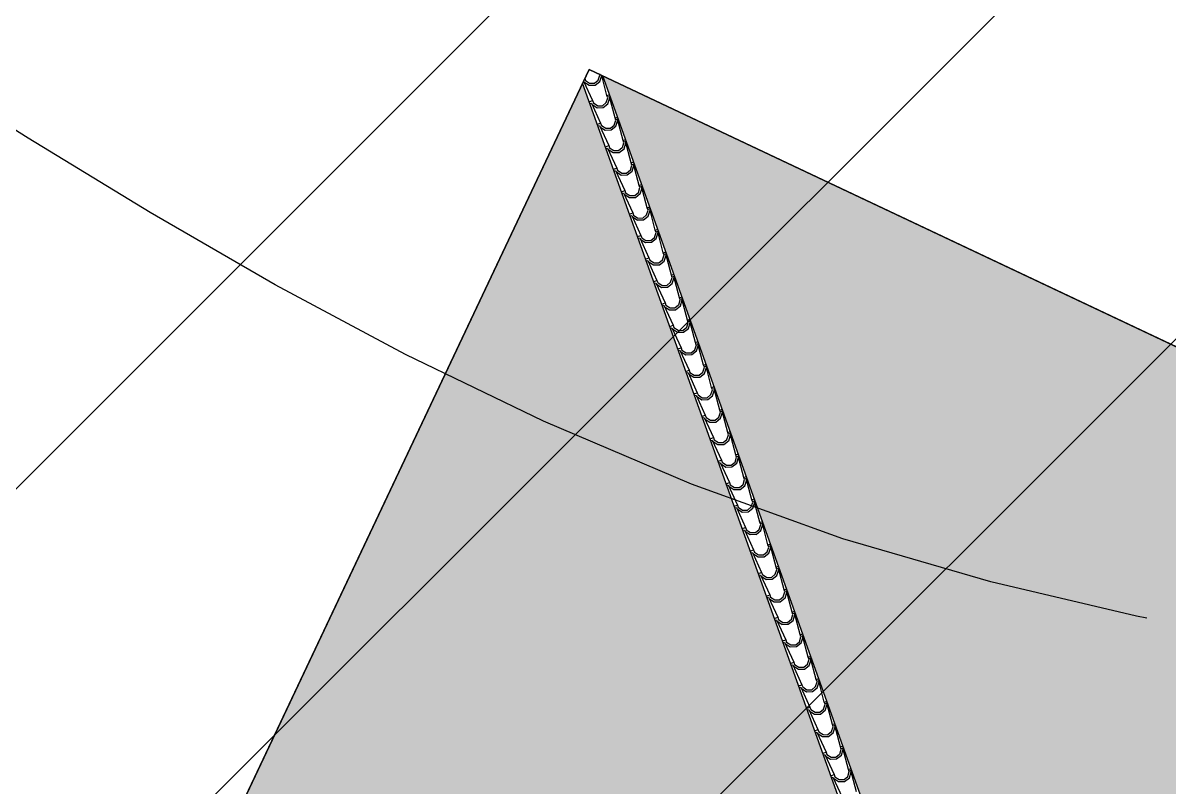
# Model space of a CAD drawing. Header units: millimetres. Extents: x 648844 to 649530, y 1246379 to 1246752.
# Drawn here: x 649095.88 to 649103.91, y 1246518.9 to 1246524.25 of the extents above; entities that cross this region are included whole.
import ezdxf

# ---------------------------------------------------------------- set-up
doc = ezdxf.new("R2010")
doc.units = ezdxf.units.MM
doc.header["$LTSCALE"] = 20
doc.header["$MEASUREMENT"] = 0
doc.layers.get('0').update_dxf_attribs({"linetype": 'CONTINUOUS'})
for name, color, linetype in [('acera', 8, 'CONTINUOUS'), ('CONT-MNR2', 9, 'CONTINUOUS'), ('TECHO', 30, 'CONTINUOUS')]:
    doc.layers.add(name, color=color, linetype=linetype)

# ---------------------------------------------------------------- blocks, each defined once
blk = doc.blocks.new('*U3741')
at = {"layer": 'CONT-MNR2', "elevation": 36, "flags": 128}
blk.add_lwpolyline([(646416.4444, 1246772.2142), (646416.3715, 1246772.2286), (646415.353, 1246772.4689), (646414.3166, 1246772.77), (646413.2558, 1246773.1521), (646412.2209, 1246773.5943), (646411.2552, 1246774.0608), (646410.3426, 1246774.5486), (646409.467, 1246775.0546), (646408.6122, 1246775.5761), (646407.7622, 1246776.1101), (646406.9008, 1246776.6537)], dxfattribs=at)
blk = doc.blocks.new('TEJA45')
at = {"layer": 'TECHO'}
for p, q in [((-3.6606, -0.5992), (-3.7788, -0.5)), ((-3.8545, -0.5756), (-3.7552, -0.6938)), ((-3.7481, -0.6063), (-3.767, -0.6441)), ((-3.7385, -0.6159), (-3.7526, -0.6467)), ((-3.7103, -0.5874), (-3.7481, -0.6063)), ((-3.7078, -0.6018), (-3.7385, -0.6159)), ((-3.6667, -0.5932), (-3.7104, -0.5873)), ((-3.6723, -0.6063), (-3.7078, -0.6016)), ((-3.6607, -0.6181), (-3.6725, -0.6063)), ((-3.6527, -0.5913), (-3.6607, -0.5992)), ((-3.6432, -0.6007), (-3.6607, -0.6181)), ((-3.5425, -0.7174), (-3.6606, -0.6181)), ((-3.7672, -0.644), (-3.7613, -0.6877)), ((-3.7552, -0.6938), (-3.7587, -0.6973)), ((-3.7552, -0.6938), (-3.7457, -0.6843)), ((-3.7528, -0.6467), (-3.7481, -0.6821)), ((-3.7457, -0.7032), (-3.7493, -0.7068)), ((-3.7481, -0.6819), (-3.7363, -0.6938)), ((-3.7363, -0.6938), (-3.7457, -0.7032)), ((-3.7363, -0.6938), (-3.6371, -0.8119)), ((-3.5921, -0.7056), (-3.63, -0.7245)), ((-3.5896, -0.7199), (-3.6203, -0.7341)), ((-3.5485, -0.7113), (-3.5922, -0.7054)), ((-3.5542, -0.7245), (-3.5896, -0.7198)), ((-3.5345, -0.7094), (-3.5425, -0.7174)), ((-3.5251, -0.7189), (-3.5425, -0.7363)), ((-3.649, -0.7621), (-3.6431, -0.8059)), ((-3.6299, -0.7244), (-3.6488, -0.7623)), ((-3.6346, -0.7648), (-3.6299, -0.8003)), ((-3.6203, -0.7341), (-3.6345, -0.7648)), ((-3.6299, -0.8001), (-3.6181, -0.8119)), ((-3.5425, -0.7363), (-3.5543, -0.7245)), ((-3.4243, -0.8355), (-3.5425, -0.7363)), ((-3.637, -0.8119), (-3.6406, -0.8155)), ((-3.637, -0.8119), (-3.6276, -0.8025)), ((-3.6276, -0.8214), (-3.6311, -0.8249)), ((-3.6181, -0.8119), (-3.6276, -0.8214)), ((-3.6182, -0.8119), (-3.5189, -0.9301)), ((-3.5309, -0.8803), (-3.525, -0.924)), ((-3.5118, -0.8426), (-3.5307, -0.8804)), ((-3.5021, -0.8523), (-3.5163, -0.883)), ((-3.474, -0.8237), (-3.5118, -0.8426)), ((-3.4714, -0.8381), (-3.5022, -0.8522)), ((-3.4304, -0.8295), (-3.4741, -0.8236)), ((-3.436, -0.8426), (-3.4715, -0.8379)), ((-3.4243, -0.8544), (-3.4362, -0.8426)), ((-3.4164, -0.8276), (-3.4243, -0.8355)), ((-3.4069, -0.837), (-3.4243, -0.8544)), ((-3.3062, -0.9537), (-3.4243, -0.8544)), ((-3.5189, -0.9301), (-3.5224, -0.9336)), ((-3.5189, -0.9301), (-3.5094, -0.9206)), ((-3.5165, -0.883), (-3.5118, -0.9184)), ((-3.5094, -0.9395), (-3.513, -0.9431)), ((-3.5118, -0.9183), (-3.5, -0.9301)), ((-3.5, -0.9301), (-3.5094, -0.9395)), ((-3.5, -0.9301), (-3.4008, -1.0482)), ((-3.3936, -0.9608), (-3.4125, -0.9986)), ((-3.3558, -0.9419), (-3.3936, -0.9608)), ((-3.3533, -0.9562), (-3.384, -0.9704)), ((-3.3122, -0.9477), (-3.3559, -0.9418)), ((-3.3179, -0.9608), (-3.3533, -0.9561)), ((-3.3062, -0.9726), (-3.318, -0.9608)), ((-3.2982, -0.9457), (-3.3062, -0.9537)), ((-3.2888, -0.9552), (-3.3062, -0.9726)), ((-3.4127, -0.9984), (-3.4068, -1.0422)), ((-3.4007, -1.0482), (-3.3913, -1.0388)), ((-3.3983, -1.0012), (-3.3936, -1.0366)), ((-3.384, -0.9704), (-3.3982, -1.0011)), ((-3.3936, -1.0364), (-3.3818, -1.0482)), ((-3.188, -1.0718), (-3.3062, -0.9726)), ((-3.4007, -1.0482), (-3.4043, -1.0518)), ((-3.3913, -1.0577), (-3.3948, -1.0612)), ((-3.3818, -1.0482), (-3.3913, -1.0577)), ((-3.3818, -1.0482), (-3.2826, -1.1664)), ((-3.2945, -1.1166), (-3.2886, -1.1603)), ((-3.2755, -1.0789), (-3.2944, -1.1167)), ((-3.2802, -1.1193), (-3.2754, -1.1548)), ((-3.2658, -1.0886), (-3.28, -1.1193)), ((-3.2377, -1.06), (-3.2755, -1.0789)), ((-3.2351, -1.0744), (-3.2659, -1.0886)), ((-3.194, -1.0658), (-3.2378, -1.0599)), ((-3.1997, -1.079), (-3.2352, -1.0742)), ((-3.188, -1.0908), (-3.1998, -1.0789)), ((-3.1801, -1.0639), (-3.188, -1.0719)), ((-3.1706, -1.0733), (-3.188, -1.0908)), ((-3.0699, -1.19), (-3.188, -1.0908)), ((-3.2826, -1.1664), (-3.2861, -1.1699)), ((-3.2826, -1.1664), (-3.2731, -1.1569)), ((-3.2731, -1.1758), (-3.2767, -1.1794)), ((-3.2755, -1.1546), (-3.2636, -1.1664)), ((-3.2636, -1.1664), (-3.2731, -1.1758)), ((-3.2637, -1.1664), (-3.1644, -1.2845)), ((-3.1573, -1.1971), (-3.1762, -1.2349)), ((-3.1195, -1.1782), (-3.1573, -1.1971)), ((-3.117, -1.1925), (-3.1477, -1.2067)), ((-3.0759, -1.184), (-3.1196, -1.1781)), ((-3.0816, -1.1971), (-3.117, -1.1924)), ((-3.0699, -1.2089), (-3.0817, -1.1971)), ((-3.0619, -1.182), (-3.0699, -1.19)), ((-3.0524, -1.1915), (-3.0699, -1.2089)), ((-3.1764, -1.2348), (-3.1705, -1.2785)), ((-3.1644, -1.2845), (-3.1549, -1.2751)), ((-3.162, -1.2375), (-3.1573, -1.2729)), ((-3.1477, -1.2067), (-3.1618, -1.2374)), ((-3.1573, -1.2727), (-3.1455, -1.2845)), ((-2.9517, -1.3082), (-3.0699, -1.2089)), ((-3.1644, -1.2845), (-3.168, -1.2881)), ((-3.1549, -1.294), (-3.1585, -1.2976)), ((-3.1455, -1.2845), (-3.1549, -1.294)), ((-3.1455, -1.2845), (-3.0463, -1.4027)), ((-3.0582, -1.3529), (-3.0523, -1.3966)), ((-3.0391, -1.3152), (-3.0581, -1.353)), ((-3.0439, -1.3556), (-3.0391, -1.3911)), ((-3.0295, -1.3249), (-3.0437, -1.3556)), ((-3.0014, -1.2964), (-3.0392, -1.3153)), ((-2.9988, -1.3107), (-3.0295, -1.3249)), ((-2.9577, -1.3021), (-3.0014, -1.2962)), ((-2.9634, -1.3153), (-2.9988, -1.3105)), ((-2.9517, -1.3271), (-2.9635, -1.3153)), ((-2.9437, -1.3002), (-2.9517, -1.3082)), ((-2.9343, -1.3097), (-2.9517, -1.3271)), ((-2.8335, -1.4263), (-2.9517, -1.3271)), ((-3.0462, -1.4027), (-3.0498, -1.4063)), ((-3.0462, -1.4027), (-3.0368, -1.3932)), ((-3.0368, -1.4121), (-3.0403, -1.4157)), ((-3.0391, -1.3909), (-3.0273, -1.4027)), ((-3.0273, -1.4027), (-3.0368, -1.4121)), ((-3.0274, -1.4027), (-2.9281, -1.5209)), ((-2.921, -1.4334), (-2.9399, -1.4712)), ((-2.9114, -1.443), (-2.9255, -1.4738)), ((-2.8832, -1.4145), (-2.921, -1.4334)), ((-2.8807, -1.4288), (-2.9114, -1.443)), ((-2.8396, -1.4203), (-2.8833, -1.4144)), ((-2.8452, -1.4334), (-2.8807, -1.4287)), ((-2.8336, -1.4452), (-2.8454, -1.4334)), ((-2.8256, -1.4184), (-2.8336, -1.4263)), ((-2.8161, -1.4278), (-2.8336, -1.4452)), ((-2.9401, -1.4711), (-2.9342, -1.5148)), ((-2.9281, -1.5209), (-2.9316, -1.5244)), ((-2.9281, -1.5209), (-2.9186, -1.5114)), ((-2.9257, -1.4738), (-2.921, -1.5092)), ((-2.921, -1.509), (-2.9092, -1.5209)), ((-2.9092, -1.5209), (-2.9186, -1.5303)), ((-2.9092, -1.5209), (-2.81, -1.639)), ((-2.7154, -1.5445), (-2.8335, -1.4452)), ((-2.9186, -1.5303), (-2.9222, -1.5339)), ((-2.8219, -1.5892), (-2.816, -1.633)), ((-2.8028, -1.5515), (-2.8217, -1.5894)), ((-2.8075, -1.5919), (-2.8028, -1.6274)), ((-2.7932, -1.5612), (-2.8074, -1.5919)), ((-2.765, -1.5327), (-2.8029, -1.5516)), ((-2.7625, -1.547), (-2.7932, -1.5612)), ((-2.7214, -1.5385), (-2.7651, -1.5325)), ((-2.7271, -1.5516), (-2.7625, -1.5469)), ((-2.7154, -1.5634), (-2.7272, -1.5516)), ((-2.7074, -1.5365), (-2.7154, -1.5445)), ((-2.698, -1.546), (-2.7154, -1.5634)), ((-2.5972, -1.6626), (-2.7154, -1.5634)), ((-2.8099, -1.639), (-2.8135, -1.6426)), ((-2.8099, -1.639), (-2.8005, -1.6296)), ((-2.8005, -1.6485), (-2.804, -1.652)), ((-2.8028, -1.6272), (-2.791, -1.639)), ((-2.791, -1.639), (-2.8005, -1.6485)), ((-2.7911, -1.639), (-2.6918, -1.7572)), ((-2.6847, -1.6697), (-2.7036, -1.7075)), ((-2.675, -1.6794), (-2.6892, -1.7101)), ((-2.6469, -1.6508), (-2.6847, -1.6697)), ((-2.6444, -1.6652), (-2.6751, -1.6793)), ((-2.6032, -1.6566), (-2.647, -1.6507)), ((-2.6089, -1.6697), (-2.6444, -1.665)), ((-2.5972, -1.6815), (-2.6091, -1.6697)), ((-2.5893, -1.6547), (-2.5972, -1.6626)), ((-2.5798, -1.6641), (-2.5972, -1.6815)), ((-2.4791, -1.7808), (-2.5972, -1.6815)), ((-2.7038, -1.7074), (-2.6978, -1.7511)), ((-2.6918, -1.7572), (-2.6953, -1.7607)), ((-2.6918, -1.7572), (-2.6823, -1.7477)), ((-2.6894, -1.7101), (-2.6847, -1.7455)), ((-2.6847, -1.7454), (-2.6729, -1.7572)), ((-2.6729, -1.7572), (-2.6823, -1.7666)), ((-2.6729, -1.7572), (-2.5737, -1.8753)), ((-2.6823, -1.7666), (-2.6859, -1.7702)), ((-2.5856, -1.8256), (-2.5797, -1.8693)), ((-2.5665, -1.7879), (-2.5854, -1.8257)), ((-2.5712, -1.8282), (-2.5665, -1.8637)), ((-2.5569, -1.7975), (-2.5711, -1.8282)), ((-2.5287, -1.769), (-2.5665, -1.7879)), ((-2.5262, -1.7833), (-2.5569, -1.7975)), ((-2.4851, -1.7748), (-2.5288, -1.7689)), ((-2.4908, -1.7879), (-2.5262, -1.7832)), ((-2.4791, -1.7997), (-2.4909, -1.7879)), ((-2.4711, -1.7728), (-2.4791, -1.7808)), ((-2.4617, -1.7823), (-2.4791, -1.7997)), ((-2.3609, -1.899), (-2.4791, -1.7997)), ((-2.5736, -1.8753), (-2.5772, -1.8789)), ((-2.5736, -1.8753), (-2.5642, -1.8659)), ((-2.5642, -1.8848), (-2.5677, -1.8883)), ((-2.5665, -1.8635), (-2.5547, -1.8753)), ((-2.5547, -1.8753), (-2.5642, -1.8848)), ((-2.5547, -1.8753), (-2.4555, -1.9935)), ((-2.4484, -1.906), (-2.4673, -1.9438)), ((-2.4387, -1.9157), (-2.4529, -1.9464)), ((-2.4106, -1.8871), (-2.4484, -1.9061)), ((-2.408, -1.9015), (-2.4388, -1.9157)), ((-2.3669, -1.8929), (-2.4106, -1.887)), ((-2.3726, -1.9061), (-2.4081, -1.9013)), ((-2.3609, -1.9179), (-2.3727, -1.906)), ((-2.3529, -1.891), (-2.3609, -1.899)), ((-2.3435, -1.9004), (-2.3609, -1.9179)), ((-2.2428, -2.0171), (-2.3609, -1.9179)), ((-2.4674, -1.9437), (-2.4615, -1.9874)), ((-2.4554, -1.9935), (-2.459, -1.9971)), ((-2.4554, -1.9935), (-2.446, -1.984)), ((-2.4531, -1.9464), (-2.4483, -1.9819)), ((-2.446, -2.0029), (-2.4496, -2.0065)), ((-2.4484, -1.9817), (-2.4365, -1.9935)), ((-2.4365, -1.9935), (-2.446, -2.0029)), ((-2.4366, -1.9935), (-2.3373, -2.1117)), ((-2.2924, -2.0053), (-2.3302, -2.0242)), ((-2.2488, -2.0111), (-2.2925, -2.0052)), ((-2.3493, -2.0619), (-2.3434, -2.1056)), ((-2.3302, -2.0242), (-2.3491, -2.062)), ((-2.3349, -2.0646), (-2.3302, -2.1)), ((-2.3206, -2.0338), (-2.3348, -2.0645)), ((-2.2899, -2.0196), (-2.3206, -2.0338)), ((-2.2545, -2.0242), (-2.2899, -2.0195)), ((-2.2428, -2.036), (-2.2546, -2.0242)), ((-2.2348, -2.0091), (-2.2428, -2.0171)), ((-2.2253, -2.0186), (-2.2428, -2.036)), ((-2.1246, -2.1353), (-2.2428, -2.036)), ((-2.3373, -2.1116), (-2.3409, -2.1152)), ((-2.3373, -2.1116), (-2.3278, -2.1022)), ((-2.3278, -2.1211), (-2.3314, -2.1247)), ((-2.3302, -2.0998), (-2.3184, -2.1116)), ((-2.3184, -2.1116), (-2.3278, -2.1211)), ((-2.3184, -2.1117), (-2.2192, -2.2298)), ((-2.212, -2.1423), (-2.2309, -2.1801)), ((-2.2024, -2.152), (-2.2166, -2.1827)), ((-2.1743, -2.1235), (-2.2121, -2.1424)), ((-2.1717, -2.1378), (-2.2024, -2.152)), ((-2.1306, -2.1292), (-2.1743, -2.1233)), ((-2.1363, -2.1424), (-2.1717, -2.1377)), ((-2.1246, -2.1542), (-2.1364, -2.1424)), ((-2.1166, -2.1273), (-2.1246, -2.1353)), ((-2.1072, -2.1368), (-2.1246, -2.1542)), ((-2.0064, -2.2534), (-2.1246, -2.1542)), ((-2.2311, -2.18), (-2.2252, -2.2238)), ((-2.2191, -2.2298), (-2.2227, -2.2334)), ((-2.2191, -2.2298), (-2.2097, -2.2203)), ((-2.2168, -2.1827), (-2.212, -2.2182)), ((-2.2097, -2.2393), (-2.2132, -2.2428)), ((-2.212, -2.218), (-2.2002, -2.2298)), ((-2.2002, -2.2298), (-2.2097, -2.2393)), ((-2.2003, -2.2298), (-2.101, -2.348)), ((-2.0561, -2.2416), (-2.0939, -2.2605)), ((-2.0124, -2.2474), (-2.0562, -2.2415)), ((-1.9985, -2.2455), (-2.0064, -2.2534)), ((-2.113, -2.2982), (-2.1071, -2.3419)), ((-2.0939, -2.2605), (-2.1128, -2.2983)), ((-2.0986, -2.3009), (-2.0939, -2.3363)), ((-2.0843, -2.2701), (-2.0984, -2.3009)), ((-2.0536, -2.2559), (-2.0843, -2.2701)), ((-2.0181, -2.2605), (-2.0536, -2.2558)), ((-2.0064, -2.2723), (-2.0183, -2.2605)), ((-1.989, -2.2549), (-2.0064, -2.2723)), ((-1.8883, -2.3716), (-2.0064, -2.2723)), ((-2.101, -2.348), (-2.1045, -2.3515)), ((-2.101, -2.348), (-2.0915, -2.3385)), ((-2.0915, -2.3574), (-2.0951, -2.361)), ((-2.0939, -2.3361), (-2.0821, -2.348)), ((-2.0821, -2.348), (-2.0915, -2.3574)), ((-2.0821, -2.348), (-1.9829, -2.4661)), ((-1.9757, -2.3786), (-1.9946, -2.4165)), ((-1.9661, -2.3883), (-1.9803, -2.419)), ((-1.9379, -2.3598), (-1.9758, -2.3787)), ((-1.9354, -2.3741), (-1.9661, -2.3883)), ((-1.8943, -2.3656), (-1.938, -2.3597)), ((-1.9, -2.3787), (-1.9354, -2.374)), ((-1.8883, -2.3905), (-1.9001, -2.3787)), ((-1.8803, -2.3636), (-1.8883, -2.3716)), ((-1.8709, -2.3731), (-1.8883, -2.3905)), ((-1.7701, -2.4897), (-1.8883, -2.3905)), ((-1.9948, -2.4163), (-1.9889, -2.4601)), ((-1.9828, -2.4661), (-1.9864, -2.4697)), ((-1.9828, -2.4661), (-1.9734, -2.4567)), ((-1.9804, -2.419), (-1.9757, -2.4545)), ((-1.9734, -2.4756), (-1.9769, -2.4791)), ((-1.9757, -2.4543), (-1.9639, -2.4661)), ((-1.9639, -2.4661), (-1.9734, -2.4756)), ((-1.964, -2.4661), (-1.8647, -2.5843)), ((-1.8198, -2.4779), (-1.8576, -2.4968)), ((-1.7761, -2.4837), (-1.8199, -2.4778)), ((-1.7622, -2.4818), (-1.7701, -2.4897)), ((-1.8766, -2.5345), (-1.8707, -2.5782)), ((-1.8576, -2.4968), (-1.8765, -2.5346)), ((-1.8623, -2.5372), (-1.8576, -2.5726)), ((-1.8479, -2.5064), (-1.8621, -2.5372)), ((-1.8173, -2.4923), (-1.848, -2.5064)), ((-1.7818, -2.4969), (-1.8173, -2.4921)), ((-1.7701, -2.5087), (-1.7819, -2.4968)), ((-1.7527, -2.4912), (-1.7701, -2.5087)), ((-1.652, -2.6079), (-1.7701, -2.5086)), ((-1.8647, -2.5843), (-1.8682, -2.5878)), ((-1.8647, -2.5843), (-1.8552, -2.5748)), ((-1.8552, -2.5937), (-1.8588, -2.5973)), ((-1.8576, -2.5725), (-1.8458, -2.5843)), ((-1.8458, -2.5843), (-1.8552, -2.5937)), ((-1.8458, -2.5843), (-1.7465, -2.7024)), ((-1.7394, -2.615), (-1.7583, -2.6528)), ((-1.7298, -2.6246), (-1.744, -2.6553)), ((-1.7016, -2.5961), (-1.7394, -2.615)), ((-1.6991, -2.6104), (-1.7298, -2.6246)), ((-1.658, -2.6019), (-1.7017, -2.596)), ((-1.6637, -2.615), (-1.6991, -2.6103)), ((-1.652, -2.6268), (-1.6638, -2.615)), ((-1.644, -2.5999), (-1.652, -2.6079)), ((-1.6346, -2.6094), (-1.652, -2.6268)), ((-1.5338, -2.7261), (-1.652, -2.6268)), ((-1.7585, -2.6527), (-1.7526, -2.6964)), ((-1.7465, -2.7024), (-1.7501, -2.706)), ((-1.7465, -2.7024), (-1.737, -2.693)), ((-1.7441, -2.6553), (-1.7394, -2.6908)), ((-1.737, -2.7119), (-1.7406, -2.7154)), ((-1.7394, -2.6906), (-1.7276, -2.7024)), ((-1.7276, -2.7024), (-1.737, -2.7119)), ((-1.7276, -2.7024), (-1.6284, -2.8206)), ((-1.5835, -2.7142), (-1.6213, -2.7332)), ((-1.5398, -2.72), (-1.5835, -2.7141)), ((-1.5258, -2.7181), (-1.5338, -2.7261)), ((-1.5164, -2.7275), (-1.5338, -2.745)), ((-1.6403, -2.7708), (-1.6344, -2.8145)), ((-1.6213, -2.7331), (-1.6402, -2.7709)), ((-1.626, -2.7735), (-1.6212, -2.8089)), ((-1.6116, -2.7428), (-1.6258, -2.7735)), ((-1.5809, -2.7286), (-1.6117, -2.7427)), ((-1.5455, -2.7332), (-1.581, -2.7284)), ((-1.5338, -2.745), (-1.5456, -2.7332)), ((-1.4157, -2.8442), (-1.5338, -2.745)), ((-1.6283, -2.8206), (-1.6319, -2.8242)), ((-1.6283, -2.8206), (-1.6189, -2.8111)), ((-1.6189, -2.83), (-1.6225, -2.8336)), ((-1.6213, -2.8088), (-1.6094, -2.8206)), ((-1.6094, -2.8206), (-1.6189, -2.83)), ((-1.6095, -2.8206), (-1.5102, -2.9388)), ((-1.5031, -2.8513), (-1.522, -2.8891)), ((-1.4935, -2.8609), (-1.5077, -2.8916)), ((-1.4653, -2.8324), (-1.5031, -2.8513)), ((-1.4628, -2.8467), (-1.4935, -2.8609)), ((-1.4217, -2.8382), (-1.4654, -2.8323)), ((-1.4274, -2.8513), (-1.4628, -2.8466)), ((-1.4157, -2.8631), (-1.4275, -2.8513)), ((-1.4077, -2.8362), (-1.4157, -2.8442)), ((-1.3982, -2.8457), (-1.4157, -2.8631)), ((-1.2975, -2.9624), (-1.4157, -2.8631)), ((-1.5222, -2.889), (-1.5163, -2.9327)), ((-1.5102, -2.9387), (-1.5138, -2.9423)), ((-1.5102, -2.9387), (-1.5007, -2.9293)), ((-1.5078, -2.8917), (-1.5031, -2.9271)), ((-1.5007, -2.9482), (-1.5043, -2.9518)), ((-1.5031, -2.9269), (-1.4913, -2.9387)), ((-1.4913, -2.9387), (-1.5007, -2.9482)), ((-1.4913, -2.9388), (-1.3921, -3.0569)), ((-1.3472, -2.9506), (-1.385, -2.9695)), ((-1.3446, -2.9649), (-1.3754, -2.9791)), ((-1.3035, -2.9564), (-1.3472, -2.9504)), ((-1.3092, -2.9695), (-1.3447, -2.9648)), ((-1.2895, -2.9544), (-1.2975, -2.9624)), ((-1.2801, -2.9639), (-1.2975, -2.9813)), ((-1.404, -3.0071), (-1.3981, -3.0509)), ((-1.3849, -2.9694), (-1.4038, -3.0072)), ((-1.392, -3.0569), (-1.3826, -3.0474)), ((-1.3897, -3.0098), (-1.3849, -3.0453)), ((-1.3753, -2.9791), (-1.3895, -3.0098)), ((-1.3849, -3.0451), (-1.3731, -3.0569)), ((-1.2975, -2.9813), (-1.3093, -2.9695)), ((-1.1793, -3.0805), (-1.2975, -2.9813)), ((-1.392, -3.0569), (-1.3956, -3.0605)), ((-1.3826, -3.0664), (-1.3861, -3.0699)), ((-1.3731, -3.0569), (-1.3826, -3.0664)), ((-1.3732, -3.0569), (-1.2739, -3.1751)), ((-1.2858, -3.1253), (-1.2799, -3.169)), ((-1.2668, -3.0876), (-1.2857, -3.1254)), ((-1.2715, -3.128), (-1.2668, -3.1634)), ((-1.2572, -3.0972), (-1.2713, -3.128)), ((-1.229, -3.0687), (-1.2668, -3.0876)), ((-1.2265, -3.083), (-1.2572, -3.0972)), ((-1.1853, -3.0745), (-1.2291, -3.0686)), ((-1.191, -3.0876), (-1.2265, -3.0829)), ((-1.1793, -3.0994), (-1.1912, -3.0876)), ((-1.1714, -3.0726), (-1.1793, -3.0805)), ((-1.1619, -3.082), (-1.1793, -3.0994)), ((-1.0612, -3.1987), (-1.1793, -3.0994)), ((-1.2739, -3.1751), (-1.2774, -3.1786)), ((-1.2739, -3.1751), (-1.2644, -3.1656)), ((-1.2644, -3.1845), (-1.268, -3.1881)), ((-1.2668, -3.1632), (-1.255, -3.1751)), ((-1.255, -3.1751), (-1.2644, -3.1845)), ((-1.255, -3.1751), (-1.1558, -3.2932)), ((-1.1486, -3.2058), (-1.1675, -3.2436)), ((-1.1108, -3.1869), (-1.1486, -3.2058)), ((-1.1083, -3.2012), (-1.139, -3.2154)), ((-1.0672, -3.1927), (-1.1109, -3.1868)), ((-1.0729, -3.2058), (-1.1083, -3.2011)), ((-1.0612, -3.2176), (-1.073, -3.2058)), ((-1.0532, -3.1907), (-1.0612, -3.1987)), ((-1.0438, -3.2002), (-1.0612, -3.2176)), ((-1.1677, -3.2435), (-1.1618, -3.2872)), ((-1.1557, -3.2932), (-1.1463, -3.2838)), ((-1.1533, -3.2461), (-1.1486, -3.2816)), ((-1.139, -3.2154), (-1.1532, -3.2461)), ((-1.1486, -3.2814), (-1.1368, -3.2932)), ((-0.943, -3.3168), (-1.0612, -3.2176)), ((-1.1557, -3.2932), (-1.1593, -3.2968)), ((-1.1463, -3.3027), (-1.1498, -3.3062)), ((-1.1368, -3.2932), (-1.1463, -3.3027)), ((-1.1369, -3.2932), (-1.0376, -3.4114)), ((-1.0495, -3.3616), (-1.0436, -3.4053)), ((-1.0305, -3.3239), (-1.0494, -3.3617)), ((-1.0352, -3.3643), (-1.0305, -3.3997)), ((-1.0209, -3.3335), (-1.035, -3.3643)), ((-0.9927, -3.305), (-1.0305, -3.3239)), ((-0.9902, -3.3193), (-1.0209, -3.3335)), ((-0.949, -3.3108), (-0.9927, -3.3049)), ((-0.9547, -3.324), (-0.9902, -3.3192)), ((-0.943, -3.3358), (-0.9548, -3.3239)), ((-0.9351, -3.3089), (-0.943, -3.3168)), ((-0.9256, -3.3183), (-0.943, -3.3358)), ((-0.8249, -3.435), (-0.943, -3.3358)), ((-1.0376, -3.4114), (-1.0411, -3.4149)), ((-1.0376, -3.4114), (-1.0281, -3.4019)), ((-1.0281, -3.4208), (-1.0317, -3.4244)), ((-1.0305, -3.3996), (-1.0187, -3.4114)), ((-1.0187, -3.4114), (-1.0281, -3.4208)), ((-1.0187, -3.4114), (-0.9194, -3.5295)), ((-0.9123, -3.4421), (-0.9312, -3.4799)), ((-0.8745, -3.4232), (-0.9123, -3.4421)), ((-0.872, -3.4375), (-0.9027, -3.4517)), ((-0.8309, -3.429), (-0.8746, -3.4231)), ((-0.8366, -3.4421), (-0.872, -3.4374)), ((-0.8249, -3.4539), (-0.8367, -3.4421)), ((-0.8169, -3.427), (-0.8249, -3.435)), ((-0.8074, -3.4365), (-0.8249, -3.4539)), ((-0.9314, -3.4798), (-0.9255, -3.5235)), ((-0.9194, -3.5295), (-0.923, -3.5331)), ((-0.9194, -3.5295), (-0.9099, -3.5201)), ((-0.917, -3.4824), (-0.9123, -3.5179)), ((-0.9027, -3.4517), (-0.9169, -3.4824)), ((-0.9123, -3.5177), (-0.9005, -3.5295)), ((-0.9005, -3.5295), (-0.9099, -3.539)), ((-0.9005, -3.5295), (-0.8013, -3.6477)), ((-0.7067, -3.5532), (-0.8249, -3.4539)), ((-0.9099, -3.539), (-0.9135, -3.5426)), ((-0.8132, -3.5979), (-0.8073, -3.6417)), ((-0.7942, -3.5602), (-0.8131, -3.598)), ((-0.7989, -3.6006), (-0.7941, -3.636)), ((-0.7845, -3.5699), (-0.7987, -3.6006)), ((-0.7564, -3.5414), (-0.7942, -3.5603)), ((-0.7538, -3.5557), (-0.7846, -3.5698)), ((-0.7127, -3.5471), (-0.7564, -3.5412)), ((-0.7184, -3.5603), (-0.7539, -3.5555)), ((-0.7067, -3.5721), (-0.7185, -3.5603)), ((-0.6987, -3.5452), (-0.7067, -3.5532)), ((-0.6893, -3.5546), (-0.7067, -3.5721)), ((-0.5885, -3.6713), (-0.7067, -3.5721)), ((-0.8012, -3.6477), (-0.8048, -3.6513)), ((-0.8012, -3.6477), (-0.7918, -3.6382)), ((-0.7918, -3.6571), (-0.7954, -3.6607)), ((-0.7942, -3.6359), (-0.7823, -3.6477)), ((-0.7823, -3.6477), (-0.7918, -3.6571)), ((-0.7824, -3.6477), (-0.6831, -3.7659)), ((-0.676, -3.6784), (-0.6949, -3.7162)), ((-0.6664, -3.688), (-0.6806, -3.7187)), ((-0.6382, -3.6595), (-0.676, -3.6784)), ((-0.6357, -3.6738), (-0.6664, -3.688)), ((-0.5945, -3.6653), (-0.6383, -3.6594)), ((-0.6003, -3.6784), (-0.6357, -3.6737)), ((-0.5886, -3.6902), (-0.6004, -3.6784)), ((-0.5806, -3.6633), (-0.5886, -3.6713)), ((-0.5711, -3.6728), (-0.5886, -3.6902)), ((-0.4704, -3.7895), (-0.5885, -3.6902)), ((-0.6951, -3.7161), (-0.6891, -3.7598)), ((-0.6831, -3.7658), (-0.6867, -3.7694)), ((-0.6831, -3.7658), (-0.6736, -3.7564)), ((-0.6807, -3.7188), (-0.676, -3.7542)), ((-0.676, -3.754), (-0.6642, -3.7658)), ((-0.6642, -3.7658), (-0.6736, -3.7753)), ((-0.6642, -3.7659), (-0.565, -3.884)), ((-0.6736, -3.7753), (-0.6772, -3.7789)), ((-0.5769, -3.8342), (-0.571, -3.878)), ((-0.5578, -3.7965), (-0.5767, -3.8344)), ((-0.5626, -3.8369), (-0.5578, -3.8724)), ((-0.5482, -3.8062), (-0.5624, -3.8369)), ((-0.52, -3.7777), (-0.5579, -3.7966)), ((-0.5175, -3.792), (-0.5483, -3.8062)), ((-0.4764, -3.7835), (-0.5201, -3.7776)), ((-0.4821, -3.7966), (-0.5176, -3.7919)), ((-0.4704, -3.8084), (-0.4822, -3.7966)), ((-0.4624, -3.7815), (-0.4704, -3.7895)), ((-0.453, -3.791), (-0.4704, -3.8084)), ((-0.3522, -3.9076), (-0.4704, -3.8084)), ((-0.5649, -3.884), (-0.5685, -3.8876)), ((-0.5649, -3.884), (-0.5555, -3.8746)), ((-0.5555, -3.8935), (-0.559, -3.897)), ((-0.5578, -3.8722), (-0.546, -3.884)), ((-0.546, -3.884), (-0.5555, -3.8935)), ((-0.5461, -3.884), (-0.4468, -4.0022)), ((-0.4397, -3.9147), (-0.4586, -3.9525)), ((-0.4301, -3.9243), (-0.4443, -3.955)), ((-0.4019, -3.8958), (-0.4397, -3.9147)), ((-0.3994, -3.9101), (-0.4301, -3.9243)), ((-0.3582, -3.9016), (-0.402, -3.8957)), ((-0.364, -3.9147), (-0.3994, -3.91)), ((-0.3522, -3.9265), (-0.3641, -3.9147)), ((-0.3443, -3.8997), (-0.3522, -3.9076)), ((-0.3348, -3.9091), (-0.3522, -3.9265)), ((-0.2341, -4.0258), (-0.3522, -3.9265)), ((-0.4587, -3.9524), (-0.4528, -3.9961)), ((-0.4468, -4.0022), (-0.4503, -4.0057)), ((-0.4468, -4.0022), (-0.4373, -3.9927)), ((-0.4444, -3.9551), (-0.4397, -3.9905)), ((-0.4373, -4.0116), (-0.4409, -4.0152)), ((-0.4397, -3.9903), (-0.4279, -4.0022)), ((-0.4279, -4.0022), (-0.4373, -4.0116)), ((-0.4279, -4.0022), (-0.3287, -4.1203)), ((-0.3406, -4.0706), (-0.3347, -4.1143)), ((-0.3215, -4.0329), (-0.3404, -4.0707)), ((-0.3262, -4.0732), (-0.3215, -4.1087)), ((-0.3119, -4.0425), (-0.3261, -4.0732)), ((-0.2837, -4.014), (-0.3215, -4.0329)), ((-0.2812, -4.0283), (-0.3119, -4.0425)), ((-0.2401, -4.0198), (-0.2838, -4.0139)), ((-0.2458, -4.0329), (-0.2812, -4.0282)), ((-0.2341, -4.0447), (-0.2459, -4.0329)), ((-0.2261, -4.0178), (-0.2341, -4.0258)), ((-0.2167, -4.0273), (-0.2341, -4.0447)), ((-0.1159, -4.144), (-0.2341, -4.0447)), ((-0.3286, -4.1203), (-0.3322, -4.1239)), ((-0.3286, -4.1203), (-0.3192, -4.1109)), ((-0.3192, -4.1298), (-0.3227, -4.1333)), ((-0.3215, -4.1085), (-0.3097, -4.1203)), ((-0.3097, -4.1203), (-0.3192, -4.1298)), ((-0.3097, -4.1203), (-0.2105, -4.2385)), ((-0.2034, -4.151), (-0.2223, -4.1888)), ((-0.1938, -4.1606), (-0.2079, -4.1914)), ((-0.1656, -4.1321), (-0.2034, -4.151)), ((-0.1631, -4.1464), (-0.1938, -4.1606)), ((-0.1219, -4.1379), (-0.1656, -4.132)), ((-0.1276, -4.1511), (-0.1631, -4.1463)), ((-0.1159, -4.1629), (-0.1277, -4.151)), ((-0.108, -4.136), (-0.1159, -4.144)), ((-0.0985, -4.1454), (-0.1159, -4.1629)), ((0, -4.2602), (-0.1159, -4.1629)), ((-0.2224, -4.1887), (-0.2165, -4.2324)), ((-0.2105, -4.2385), (-0.214, -4.242)), ((-0.2105, -4.2385), (-0.201, -4.229)), ((-0.2081, -4.1914), (-0.2034, -4.2268)), ((-0.201, -4.2479), (-0.2046, -4.2515)), ((-0.2034, -4.2267), (-0.1915, -4.2385)), ((-0.1915, -4.2385), (-0.201, -4.2479)), ((-0.1916, -4.2385), (-0.0979, -4.35)), ((-0.0474, -4.2503), (-0.0852, -4.2692)), ((-0.0038, -4.2561), (-0.0475, -4.2502)), ((-0.1043, -4.3069), (-0.0984, -4.35)), ((-0.0852, -4.2692), (-0.1041, -4.307)), ((-0.0899, -4.3095), (-0.0852, -4.345)), ((-0.0756, -4.2788), (-0.0898, -4.3095)), ((-0.0449, -4.2646), (-0.0756, -4.2788)), ((-0.0095, -4.2692), (-0.0449, -4.2645)), ((0, -4.2788), (-0.0096, -4.2692)), ((-0.0857, -4.35), (-0.0828, -4.3472)), ((-0.0852, -4.3448), (-0.08, -4.35))]:
    blk.add_line(p, q, dxfattribs=at)

msp = doc.modelspace()

# ---------------------------------------------------------------- hatches: boundary and pattern name
h = msp.add_hatch()
h.set_pattern_fill('ANSI31', color=2, scale=20, style=0)
h.set_pattern_definition([(45, (-526.4316, -3378.368), (-1.767766953, 1.767766953), [])])
edge = h.paths.add_edge_path()
edge.add_line((649057.852, 1246574.7319), (649143.484, 1246525.3958))
edge.add_line((649021.465, 1246521.5209), (649057.852, 1246574.7319))
edge.add_line((649021.465, 1246521.5209), (649126.013, 1246470.8281))
edge.add_line((649143.484, 1246525.3958), (649148.0277, 1246486.9042))
h.paths.add_polyline_path([(649085.833, 1246502.1033), (649115.3071, 1246502.1033), (649115.3071, 1246507.5291), (649085.833, 1246507.5291)], flags=24)
at = {"layer": 'acera'}
h = msp.add_hatch(dxfattribs=at)
h.set_pattern_fill('PETRA11', color=254, scale=7, style=0, pattern_type=2)
h.set_pattern_definition([(0, (2687.656, -252.1344), (7, 7), [2.1, -2.45, 0.35, -2.1]), (0, (2690.456, -250.7344), (7, 7), [0.35, -1.75, 1.4, -3.5]), (0, (2691.506, -250.3844), (7, 7), [0.35, -6.65]), (0, (2688.356, -250.0344), (7, 7), [1.4, -5.6]), (0, (2687.656, -249.3344), (7, 7), [0.7, -6.3]), (0, (2692.556, -248.6344), (7, 7), [0.7, -0.35, 0.35, -5.6]), (0, (2689.756, -248.2844), (7, 7), [1.05, -5.95]), (0, (2688.006, -247.5844), (7, 7), [0.7, -6.3]), (0, (2690.806, -246.8844), (7, 7), [0.35, -2.1, 1.05, -3.5]), (0, (2689.406, -246.5344), (7, 7), [0.7, -6.3]), (0, (2691.856, -246.1844), (7, 7), [0.7, -6.3]), (0, (2690.456, -245.8344), (7, 7), [0.7, -6.3]), (0, (2693.256, -245.4844), (7, 7), [0.7, -6.3]), (90, (2687.306, -252.1344), (-7, 7), [1.4, -0.35, 0.7, -2.8, 1.4, -0.35]), (90, (2687.656, -247.5844), (-7, 7), [0.35, -6.65]), (90, (2688.706, -249.6844), (-7, 7), [0.7, -1.4, 0.35, -4.55]), (90, (2689.056, -248.6344), (-7, 7), [0.7, -1.4, 1.05, -3.85]), (90, (2690.106, -250.3844), (-7, 7), [0.35, -3.5, 0.7, -0.35, 0.7, -1.4]), (90, (2690.456, -251.0844), (-7, 7), [0.35, -6.65]), (90, (2691.156, -248.9844), (-7, 7), [0.35, -0.35, 1.05, -5.25]), (90, (2691.506, -250.0344), (-7, 7), [0.7, -2.8, 0.35, -0.35, 0.35, -2.45]), (90, (2692.206, -251.7844), (-7, 7), [1.05, -5.95]), (90, (2692.906, -246.5344), (-7, 7), [0.35, -0.35, 0.35, -5.95]), (90, (2693.256, -248.2844), (-7, 7), [1.05, -5.95]), (90, (2694.131, -248.8094), (-7, 7), [0.35, -6.65]), (45, (2689.756, -252.1344), (8e-16, 7), [0.49497, -9.404524937]), (45, (2689.056, -245.4844), (8e-16, 7), [0.49497, -1.48491, 1.48491, -6.434704937]), (45, (2689.756, -246.5344), (8e-16, 7), [0.98994, -2.4748738, 0.49497, -5.939711137]), (45, (2691.156, -246.8844), (8e-16, 7), [0.98994, -3.464825, 0.49497, -4.949759937]), (45, (2688.356, -250.0344), (8e-16, 7), [0.49497, -9.404524937]), (45, (2690.106, -250.0344), (8e-16, 7), [1.484924, -8.414570937]), (45, (2691.506, -249.3344), (8e-16, 7), [0.49497, -2.969848, 0.49497, -5.939706937]), (45, (2692.556, -248.6344), (8e-16, 7), [0.98994, -8.909554937]), (45, (2693.956, -248.6344), (8e-16, 7), [0.98994, -8.909554937]), (45, (2693.956, -250.7344), (8e-16, 7), [0.49497, -9.404524937]), (45, (2693.256, -247.2344), (8e-16, 7), [0.49497, -9.404524937]), (45, (2692.556, -246.1844), (8e-16, 7), [0.49497, -9.404524937]), (45, (2693.956, -245.4844), (8e-16, 7), [0.49497, -9.404524937]), (45, (2687.306, -245.4844), (8e-16, 7), [0.49497, -9.404524937]), (45, (2690.806, -248.2844), (8e-16, 7), [0.49497, -9.404524937]), (45, (2691.506, -245.4844), (8e-16, 7), [0.49497, -3.464825, 0.49497, -5.444729937]), (45, (2688.356, -249.3344), (8e-16, 7), [0.98994, -8.909554937]), (45, (2688.356, -247.5844), (8e-16, 7), [1.48491, -8.414584937]), (135, (2687.656, -249.3344), (-7, 8e-16), [0.74249, -9.157004937]), (135, (2691.506, -249.6844), (-7, 8e-16), [0.49497, -9.404524937]), (135, (2693.606, -248.6344), (-7, 8e-16), [0.49497, -9.404524937]), (135, (2691.156, -247.2344), (-7, 8e-16), [0.49497, -9.404524937]), (135, (2691.506, -246.1844), (-7, 8e-16), [0.49497, -9.404524937]), (135, (2690.456, -245.8344), (-7, 8e-16), [0.49497, -9.404524937]), (135, (2691.856, -246.1844), (-7, 8e-16), [0.49497, -9.404524937]), (135, (2687.656, -250.3844), (-7, 8e-16), [0.49497, -9.404524937]), (135, (2689.056, -247.9344), (-7, 8e-16), [0.49497, -9.404524937]), (135, (2689.056, -250.0344), (-7, 8e-16), [0.98994, -8.909554937]), (135, (2690.456, -250.7344), (-7, 8e-16), [0.98994, -8.909554937]), (135, (2693.256, -246.8844), (-7, 8e-16), [0.98994, -8.909554937]), (135, (2691.156, -248.6344), (-7, 8e-16), [0.49497, -9.404524937]), (135, (2692.206, -250.7344), (-7, 8e-16), [0.98994, -5.939696, 0.49497, -2.474888937]), (135, (2688.006, -247.5844), (-7, 8e-16), [0.98994, -1.9798989, 0.98994, -5.939716037]), (135, (2687.306, -251.4344), (-7, 8e-16), [0.9898, -2.4752, 0.9898, -2.4752, 0.4949, -2.474594937]), (26.56505118, (2689.7562, -250.0344), (7, 4e-10), [1.5652, -0.7826, 0.7826, -12.522075839]), (26.56505118, (2690.8062, -245.8344), (7, 4e-10), [1.5652, -14.08727584]), (26.56505118, (2690.8062, -250.7344), (7, 4e-10), [0.7826, -14.86987584]), (26.56505118, (2687.6562, -250.3844), (7, 4e-10), [0.7826, -14.86987584]), (26.56505118, (2689.0562, -248.6344), (7, 4e-10), [0.7826, -14.86987584]), (26.56505118, (2687.6562, -247.9344), (7, 4e-10), [0.7826, -14.86987584]), (63.43494882, (2688.7062, -247.2344), (4e-10, 7), [0.7826, -14.86987584]), (63.43494882, (2691.1562, -247.2344), (4e-10, 7), [0.7826, -14.86987584]), (63.43494882, (2691.8562, -252.1344), (4e-10, 7), [0.7826, -14.86987584]), (63.43494882, (2687.3062, -248.2844), (4e-10, 7), [0.7826, -14.86987584]), (63.43494882, (2690.1062, -251.7844), (4e-10, 7), [0.7826, -5.4782, 0.7826, -8.609075839]), (116.56505118, (2689.0562, -245.8344), (-4e-10, 7), [0.7826, -14.86987584]), (116.56505118, (2693.2562, -247.2344), (-4e-10, 7), [0.7826, -14.86987584]), (116.56505118, (2690.1062, -245.8344), (-4e-10, 7), [0.7826, -14.86987584]), (116.56505118, (2687.3062, -249.6844), (-4e-10, 7), [0.7826, -14.86987584]), (153.43494882, (2692.5562, -250.7344), (-7, 4e-10), [0.7826, -14.86987584]), (153.43494882, (2693.9562, -248.9844), (-7, 4e-10), [0.7826, -14.86987584]), (153.43494882, (2689.7562, -248.2844), (-7, 4e-10), [0.7826, -14.86987584]), (153.43494882, (2690.8062, -246.8844), (-7, 4e-10), [0.7826, -14.86987584]), (153.43494882, (2693.2562, -245.4844), (-7, 4e-10), [0.7826, -14.86987584]), (153.43494882, (2688.3562, -252.1344), (-7, 4e-10), [1.1739, -14.47857584])])
edge = h.paths.add_edge_path()
edge.add_arc((649102.1199, 1246510.6522), 20.407, 78.1162, 136.98552)
edge.add_line((649087.1986, 1246524.5736), (649088.8754, 1246523.0112))
edge.add_arc((649102.0997, 1246510.6893), 18.0751, 76.49013, 137.02313, ccw=False)
edge.add_line((649106.3222, 1246528.2643), (649106.3222, 1246530.6219))
at = {"layer": 'TECHO'}
h = msp.add_hatch(dxfattribs=at)
h.set_pattern_fill('SPANTILE', color=254, scale=0.205, angle=393.89264, style=0, pattern_type=2)
h.set_pattern_definition([(149.739326, (649061.226669, 1246558.2383), (2.1366304513, -1.2362991728), [0.18931176, -4.5434808]), (244.70903, (649061.06315, 1246558.3337), (-0.2729299, -0.09777156), [0.0164, -0.1886]), (64.70903, (649060.96075, 1246558.15536), (0.2729299, 0.09777156), [0.0574, -0.1476]), (334.70903, (649060.98527, 1246558.20725), (0.09777156, -0.2729299), [0.0205, -0.1845]), (154.70903, (649061.05985, 1246558.31712), (-0.09777156, 0.2729299), [0.0205, -0.1845]), (64.70903, (649061.04132, 1246558.32588), (0.2729299, 0.09777156), [0.0164, -0.1886]), (64.70903, (649060.97557, 1246558.14835), (0.2729299, 0.09777156), [0.041, -0.164]), (339.678726, (649060.993089, 1246558.18542), (2.311787257, -0.865600952), [0.18931176, -4.5434808]), (12.012926, (649061.0023565, 1246558.1810415), (-4.289492157, -0.9207100335), [0.05412164, -5.35803375]), (46.27413, (649061.05529, 1246558.192306), (0.36050879, 0.2831225), [0.0518613, -0.5964055]), (83.14393, (649061.09114, 1246558.229784), (0.01019206, -0.45828055), [0.0518613, -0.5964055]), (117.405126, (649061.097331, 1246558.281274), (-2.0124363595, 3.8984034976), [0.05412164, -5.35803375]), (44.484126, (649061.046697, 1246558.207704), (-1.704774998, -1.6885400438), [0.0415094, -4.10942426]), (84.933926, (649061.076312, 1246558.23679), (0.2219661351, 2.3891748174), [0.0415094, -4.10942426]), (117.303626, (649061.079977, 1246558.278137), (-1.5337654707, 2.9920375354), [0.04387184, -4.3433196]), (12.114426, (649061.003802, 1246558.198497), (-3.2853504978, -0.7149805862), [0.04387184, -4.3433196])])
h.paths.add_polyline_path([(649096.1741, 1246516.1519), (649101.8243, 1246518.176), (649099.8002, 1246523.8262)])
h = msp.add_hatch(dxfattribs=at)
h.set_pattern_fill('SPANTILE', color=254, scale=0.205, angle=123.89264, style=0, pattern_type=2)
h.set_pattern_definition([(69.678726, (649161.303132, 1246510.516333), (-0.865600952, -2.311787257), [0.18931176, -4.5434808]), (334.70903, (649161.36888, 1246510.69386), (0.2729299, 0.09777156), [0.0164, -0.1886]), (154.70903, (649161.56123, 1246510.62111), (-0.2729299, -0.09777156), [0.0574, -0.1476]), (244.70903, (649161.50934, 1246510.64563), (0.09777156, -0.2729299), [0.0205, -0.1845]), (64.70903, (649161.38195, 1246510.68315), (-0.09777156, 0.2729299), [0.0205, -0.1845]), (154.70903, (649161.39071, 1246510.70168), (-0.2729299, -0.09777156), [0.0164, -0.1886]), (154.70903, (649161.55423, 1246510.60628), (-0.2729299, -0.09777156), [0.041, -0.164]), (239.739326, (649161.517158, 1246510.623799), (-1.2362991728, -2.1366304513), [0.18931176, -4.5434808]), (207.405126, (649161.512779, 1246510.614531), (3.8984034976, 2.0124363595), [0.05412164, -5.35803375]), (173.14393, (649161.46473, 1246510.58962), (-0.45828055, -0.01019206), [0.0518613, -0.5964055]), (136.27413, (649161.41324, 1246510.59581), (0.2831225, -0.36050879), [0.0518613, -0.5964055]), (102.012926, (649161.3757625, 1246510.631658), (-0.9207100335, 4.289492157), [0.05412164, -5.35803375]), (174.933926, (649161.461594, 1246510.606974), (2.3891748174, -0.2219661351), [0.0415094, -4.10942426]), (134.484126, (649161.420247, 1246510.610639), (-1.6885400438, 1.704774998), [0.0415094, -4.10942426]), (102.114426, (649161.391161, 1246510.640254), (-0.7149805862, 3.2853504978), [0.04387184, -4.3433196]), (207.303626, (649161.500578, 1246510.627098), (2.9920375354, 1.5337654707), [0.04387184, -4.3433196])])
h.paths.add_polyline_path([(649104.6366, 1246516.9301), (649110.3282, 1246518.969), (649099.9414, 1246523.8768), (649101.9803, 1246518.1852)])

# ---------------------------------------------------------------- linework, layer by layer
at = {"color": 254}
msp.add_lwpolyline([(649096.1287, 1246516.056), (649099.8455, 1246523.9221), (649110.4241, 1246518.9237), (649106.7073, 1246511.0576), (649096.1287, 1246516.056)], dxfattribs=at)
at = {"layer": 'acera', "color": 254}
msp.add_arc((649102.0997, 1246510.6893), 18.0751, 76.49013, 137.02313, dxfattribs=at)
at = {"layer": 'TECHO', "color": 254}
for p, q in [((649099.8455, 1246523.9221), (649096.1287, 1246516.056)), ((649096.1287, 1246516.056), (649099.8455, 1246523.9221)), ((649100.3202, 1246523.6978), (649099.8455, 1246523.9221)), ((649110.4241, 1246518.9237), (649099.8455, 1246523.9221)), ((649101.8243, 1246518.176), (649099.8002, 1246523.8262)), ((649101.9803, 1246518.1852), (649099.9414, 1246523.8768))]:
    msp.add_line(p, q, dxfattribs=at)

# ---------------------------------------------------------------- block references
at = {"color": 254, "rotation": 154.7090259853355}
msp.add_blockref('TEJA45', (649097.9871, 1246519.989), dxfattribs=at)
at = {"layer": 'CONT-MNR2'}
msp.add_blockref('*U3741', (2687.3062, -252.1344), dxfattribs=at)

doc.saveas('drawing.dxf')
